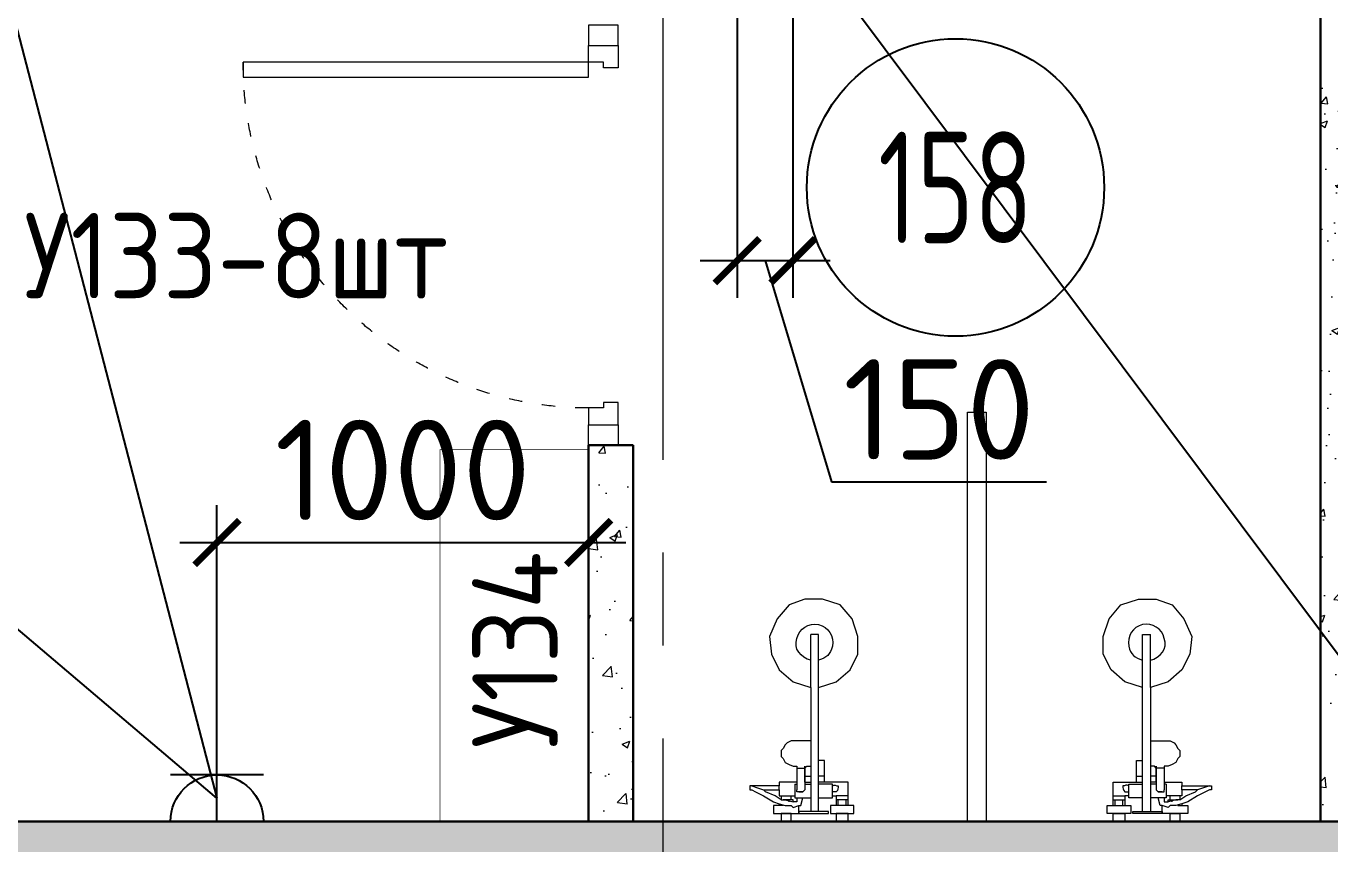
# Model space of a CAD drawing. Header units: millimetres. Extents: x -8417289 to 9420486, y 0 to 166066.
# Drawn here: x -195948 to -192439, y 122080 to 124279 of the extents above; entities that cross this region are included whole.
import ezdxf
from ezdxf import colors
from ezdxf.entities.mleader import LeaderData, LeaderLine
from ezdxf.enums import TextEntityAlignment as Align
from ezdxf.math import Vec2, Vec3

# ---------------------------------------------------------------- set-up
doc = ezdxf.new("R2010")
doc.units = ezdxf.units.MM
doc.header["$MEASUREMENT"] = 0
doc.header["$PDMODE"] = 3
doc.header["$PDSIZE"] = -4
doc.linetypes.add('ACAD_ISO03W100', pattern=[30, 12, -18])
doc.linetypes.add('CENTER', pattern=[2, 1.25, -0.25, 0.25, -0.25])
doc.layers.get('0').update_dxf_attribs({"color": 250, "lineweight": 9})
doc.layers.get('Defpoints').update_dxf_attribs({"color": 6})
for name, color, linetype, lineweight in [('_АР ТЕКСТ', 250, 'Continuous', 25), ('АР_Двери', 175, 'Continuous', 18), ('АР_Маркер экспликации', 239, 'Continuous', 13), ('АР_Номер помещения', 1, 'Continuous', 25), ('АР_Оси', 195, 'Continuous', 9), ('АР_Перегородки газоблок', 165, 'Continuous', 30), ('АР_Перегородки газоблок_Штрих', 165, 'Continuous', 5), ('АР_Перегородки сантехнические', 216, 'Continuous', 9), ('ТХ_мебель передв', 250, 'Continuous', 13)]:
    doc.layers.add(name, color=color, linetype=linetype, lineweight=lineweight)
doc.layers.add('ТХ_Задание КР', color=7, linetype='Continuous', true_color=0x9a5430)
for name, color, linetype in [('ТХ_мебель передв_поз', 251, 'Continuous'), ('ТХ_обор_спорт', 5, 'Continuous'), ('ТХ_привязки ЭО', 96, 'Continuous'), ('ТХ_привязки_ЭО', 96, 'Continuous'), ('ТХ_розетки ЭО', 86, 'Continuous'), ('ТХ_сантехника', 253, 'Continuous')]:
    doc.layers.add(name, color=color, linetype=linetype)
doc.styles.add('GOST 2.304', font='CS_Gost2304.shx')
doc.styles.add('gost_A', font='CS_Gost2304.shx', dxfattribs={"width": 0.71})
doc.styles.add('ISOCPEUR', font='isocpeur.TTF')
doc.styles.add('ISOCPEUR_1', font='isocpeur.TTF', dxfattribs={"width": 0.9, "height": 250})
doc.styles.add('ГОСТ 2.304', font='isocpeur.TTF', dxfattribs={"width": 0.7})
doc.dimstyles.new('R_100', dxfattribs={"dimtxt": 270, "dimasz": 120, "dimexe": 100, "dimexo": 0, "dimgap": 60, "dimtad": 1, "dimdec": 0, "dimrnd": 50, "dimzin": 0, "dimdsep": 46, "dimtxsty": 'ISOCPEUR', "dimblk": 'ARCHTICK', "dimcen": 0, "dimdle": 100, "dimclrd": 256, "dimclre": 256, "dimclrt": 256, "dimadec": 0, "dimazin": 0, "dimtfac": 2, "dimtdec": 0, "dimtofl": 0, "dimtmove": 1, "dimatfit": 3, "dimfxl": 1, "dimtvp": 3, "dimtolj": 1, "dimtzin": 0, "dimarcsym": 0})
pattern_1 = [(50, (0, 0), (215.17805, -18.82564), [22.5, -247.5]), (355, (0, 0), (-41.6254, 225.65764), [18, -198]), (100.45144, (17.93, -1.57), (173.55265, 206.832), [19.12206, -210.34263]), (46.1842, (0, 60), (320.1724, -49.65578), [33.75, -371.25]), (96.63564, (26.68, 55.86), (280.3986, 292.2356), [28.6831, -315.51413]), (351.18416, (0, 60), (280.3986, 292.2356), [27, -297]), (21, (30, 45), (179.07212, -120.78567), [22.5, -247.5]), (326, (30, 45), (72.9946, 217.54501), [18, -198]), (71.45144, (44.92, 34.93), (252.06671, 96.75935), [19.12206, -210.34263]), (37.5, (0, 0), (3.647957, 99.868156), [0, -195.6, 0, -201, 0, -198.75]), (7.5, (0, 0), (78.92086, 118.323514), [0, -114.6, 0, -191.1, 0, -75.75]), (327.5, (-66.9, 0), (160.14673, -6.766462), [0, -75, 0, -234, 0, -310.5]), (317.5, (-96.9, 0), (174.95585, 30.031495), [0, -97.5, 0, -155.4, 0, -220.5])]

# ---------------------------------------------------------------- blocks, each defined once
blk = doc.blocks.new('*U1031')
for points in [[(-55, -80), (-55, 0), (-115, 0), (-115, -40), (-100, -40), (-100, -80), (-55, -80)], [(0, 0), (0, -80), (-55, -80), (-55, 0), (0, 0)], [(-1130, 0), (-1130, -80), (-1075, -80), (-1075, 0), (-1130, 0)], [(-1075, -80), (-1075, 0), (-1015, 0), (-1015, -40), (-1030, -40), (-1030, -80), (-1075, -80)]]:
    blk.add_lwpolyline(points)
blk.add_lwpolyline([(-100, -80), (-100, -1010), (-140, -1010), (-140, -80)], close=True)
at = {"linetype": 'ACAD_ISO03W100', "ltscale": 3}
blk.add_arc((-100, -80), 930, 180, 270, dxfattribs=at)
blk = doc.blocks.new('*U101')
at = {"layer": 'АР_Номер помещения', "color": 7}
blk.add_circle((-513.5, -1398.4), 400, dxfattribs=at)
at = {"color": 7, "style": 'ISOCPEUR', "width": 0.7, "flags": 1}
blk.add_attdef('КАТЕГОРИЯ', (-499.2, -2092.2), '', height=250, dxfattribs=at)
at = {"layer": 'АР_Номер помещения', "color": 7, "style": 'ISOCPEUR', "width": 0.7}
blk.add_attdef('НОМЕР_ПОМЕЩЕНИЯ', text='', height=300, dxfattribs=at).set_placement((-513.5, -1398.4), align=Align.MIDDLE_CENTER)
blk = doc.blocks.new('Из_буфера15266')
at = {"lineweight": 0, "ltscale": 100, "transparency": 33554687}
for points in [[(-13.2, -338.7), (-60.9, -354.5), (-97.9, -386.3), (-119.1, -428.6), (-119.1, -476.2), (-103.2, -523.9), (-71.4, -560.9), (-23.8, -576.8), (23.8, -576.8), (66.1, -560.9), (97.9, -523.9), (119.1, -476.2), (113.8, -428.6), (92.6, -386.3), (55.6, -354.5), (7.9, -338.7), (7.9, -195.8), (23.8, -195.8), (34.4, -195.8), (50.3, -195.8), (60.9, -195.8), (71.4, -190.5), (76.7, -185.2), (82, -174.6), (87.3, -169.3), (87.3, -158.7), (87.3, -153.5), (82, -148.2), (82, -148.2), (76.7, -137.6), (76.7, -137.6), (66.1, -132.3), (55.6, -127), (50.3, -127), (45, -127), (45, -105.8), (45, -84.7), (92.6, -84.7), (92.6, -74.1), (166.7, -74.1), (172, -74.1), (172, -68.8), (172, -63.5), (166.7, -63.5), (156.1, -58.2), (134.9, -47.6), (108.5, -31.7), (92.6, -26.5), (92.6, -21.2), (108.5, -21.2), (108.5, 0), (39.7, 0), (39.7, -21.2), (39.7, -21.2), (39.7, -21.2), (34.4, -21.2), (34.4, -21.2), (29.1, -42.3), (7.9, -42.3), (7.9, -5.3), (39.7, -5.3), (39.7, 0), (-39.7, 0), (-39.7, -5.3), (-13.2, -5.3), (-13.2, -42.3), (-50.3, -42.3), (-50.3, -47.6), (-60.9, -47.6), (-60.9, -37), (-60.9, -37), (-60.9, -21.2), (-45, -21.2), (-45, 0), (-108.5, 0), (-108.5, -21.2), (-92.6, -21.2), (-92.6, -37), (-92.6, -37), (-92.6, -47.6), (-92.6, -47.6), (-92.6, -84.7), (-29.1, -84.7)], [(-92.6, -21.2), (-60.9, -21.2)], [(-87.3, -21.2), (-87.3, -37)], [(-66.1, -21.2), (-66.1, -37)], [(-13.2, -5.3), (7.9, -5.3)], [(55.6, -15.9), (39.7, -21.2)], [(55.6, -15.9), (55.6, -15.9)], [(60.9, -21.2), (55.6, -15.9)], [(55.6, -31.7), (55.6, -31.7)], [(76.7, -37), (55.6, -31.7)], [(92.6, -26.5), (76.7, -21.2), (60.9, -21.2)], [(66.1, -31.7), (66.1, -37)], [(82, -21.2), (92.6, -21.2)], [(-92.6, -37), (-60.9, -37)], [(-92.6, -47.6), (-60.9, -47.6)], [(-50.3, -47.6), (-50.3, -79.4)], [(-13.2, -42.3), (-13.2, -142.9)], [(7.9, -195.8), (7.9, -42.3)], [(23.8, -63.5), (23.8, -63.5), (23.8, -63.5), (29.1, -58.2), (29.1, -58.2), (29.1, -58.2), (29.1, -58.2), (34.4, -58.2), (39.7, -58.2), (39.7, -58.2), (39.7, -58.2), (39.7, -58.2), (45, -58.2), (45, -63.5), (45, -63.5)], [(23.8, -105.8), (23.8, -63.5)], [(45, -42.3), (29.1, -42.3)], [(34.4, -58.2), (29.1, -58.2)], [(34.4, -58.2), (34.4, -58.2)], [(39.7, -58.2), (34.4, -58.2)], [(39.7, -58.2), (39.7, -58.2)], [(45, -63.5), (45, -63.5)], [(45, -84.7), (45, -63.5)], [(50.3, -47.6), (50.3, -47.6)], [(50.3, -52.9), (50.3, -47.6)], [(50.3, -79.4), (50.3, -47.6)], [(50.3, -58.2), (50.3, -52.9)], [(60.9, -37), (66.1, -37), (82, -37), (82, -37)], [(87.3, -47.6), (60.9, -47.6)], [(87.3, -37), (76.7, -37)], [(92.6, -63.5), (92.6, -74.1)], [(166.7, -74.1), (150.8, -68.8), (134.9, -63.5)], [(-50.3, -79.4), (-13.2, -79.4)], [(-29.1, -84.7), (-29.1, -142.9), (-23.8, -142.9), (-23.8, -142.9), (-23.8, -142.9), (-18.5, -142.9), (-13.2, -142.9), (-13.2, -142.9), (-13.2, -338.7)], [(-29.1, -84.7), (-13.2, -84.7)], [(-29.1, -100.5), (-13.2, -100.5)], [(23.8, -79.4), (7.9, -79.4)], [(23.8, -84.7), (7.9, -84.7)], [(23.8, -100.5), (7.9, -100.5)], [(23.8, -84.7), (23.8, -127)], [(50.3, -79.4), (45, -79.4)], [(166.7, -74.1), (166.7, -74.1)], [(13.2, -127), (7.9, -127)], [(18.5, -127), (13.2, -127)], [(23.8, -121.7), (18.5, -127)], [(23.8, -127), (23.8, -105.8)], [(45, -121.7), (34.4, -121.7), (23.8, -121.7)], [(45, -127), (45, -121.7)], [(-13.2, -338.7), (-13.2, -481.5)], [(7.9, -338.7), (7.9, -481.5)], [(-13.2, -481.5), (7.9, -481.5)]]:
    blk.add_lwpolyline(points, dxfattribs=at)
for points in [[(-92.6, 0), (-60.9, 0), (-60.9, 21.2), (-92.6, 21.2)], [(60.9, 0), (87.3, 0), (87.3, 21.2), (60.9, 21.2)], [(39.7, -21.2), (39.7, -21.2)], [(50.3, -42.3), (45, -42.3), (45, -31.7), (55.6, -31.7), (55.6, -31.7), (55.6, -37), (60.8, -37), (60.8, -47.6), (50.3, -47.6)], [(87.3, -47.6), (87.3, -37), (103.2, -47.6), (129.6, -58.2), (134.9, -63.5), (92.6, -63.5), (92.6, -47.6)]]:
    blk.add_lwpolyline(points, close=True, dxfattribs=at)
for points, knots in [([(-50.3, -74.1), (-55.6, -79.4), (-60.9, -74.1), (-66.1, -74.1), (-66.1, -68.8), (-66.1, -63.5), (-60.9, -58.2), (-55.6, -58.2), (-55.6, -58.2), (-50.3, -58.2)], [0, 0, 0, 0, 1, 1, 1, 2, 2, 2, 3, 3, 3, 3]), ([(7.9, -412.7), (34.4, -418), (55.6, -444.5), (45, -471), (39.7, -497.4), (13.2, -513.3), (-13.2, -508), (-39.7, -502.7), (-55.6, -476.2), (-50.3, -449.8), (-45, -428.6), (-34.4, -418), (-13.2, -412.7)], [0, 0, 0, 0, 1, 1, 1, 2, 2, 2, 3, 3, 3, 4, 4, 4, 4])]:
    blk.add_open_spline(points, degree=3, knots=knots, dxfattribs=at)
blk = doc.blocks.new('_DotSmall')
at = {"color": 0, "linetype": 'ByBlock', "const_width": 0.5}
blk.add_lwpolyline([(-0.0625, 0, 1), (0.0625, 0, 1)], format="xyb", close=True, dxfattribs=at)
blk = doc.blocks.new('У134')
at = {"ltscale": 0.1, "const_width": 2}
blk.add_lwpolyline([(165061.8, -97246.7), (166061.8, -97246.7), (166061.8, -97646.7), (165061.8, -97646.7)], close=True, dxfattribs=at)
blk = doc.blocks.new('_ArchTick')
at = {"color": 0, "linetype": 'ByBlock', "const_width": 0.15}
blk.add_lwpolyline([(-0.5, -0.5), (0.5, 0.5)], dxfattribs=at)
blk = doc.blocks.new('*D2806')
at = {"layer": 'Defpoints', "color": 0, "linetype": 'ByBlock', "lineweight": 13, "ltscale": 500, "transparency": 16777216}
for p in [(-194033.9, 124500.7), (-193883.9, 124500.7), (-193883.9, 123648.6)]:
    blk.add_point(p, dxfattribs=at)
at = {"layer": 'ТХ_привязки_ЭО', "linetype": 'ByBlock', "lineweight": -2, "ltscale": 500, "transparency": 16777216}
for p, q in [((-194033.9, 124500.7), (-194033.9, 123548.6)), ((-193883.9, 124500.7), (-193883.9, 123548.6)), ((-194133.9, 123648.6), (-193783.9, 123648.6)), ((-193958.9, 123648.6), (-193780.4, 123053.6)), ((-193780.4, 123053.6), (-193201.4, 123053.6))]:
    blk.add_line(p, q, dxfattribs=at)
at = {"layer": 'ТХ_привязки_ЭО', "linetype": 'ByBlock', "lineweight": -2, "ltscale": 500, "transparency": 16777216, "xscale": 120, "yscale": 120, "zscale": 120, "rotation": 180}
blk.add_blockref('_ArchTick', (-194033.9, 123648.6), dxfattribs=at)
at = {"layer": 'ТХ_привязки_ЭО', "linetype": 'ByBlock', "lineweight": -2, "ltscale": 500, "transparency": 16777216, "xscale": 120, "yscale": 120, "zscale": 120}
blk.add_blockref('_ArchTick', (-193883.9, 123648.6), dxfattribs=at)
at = {"layer": 'ТХ_привязки_ЭО', "linetype": 'ByBlock', "lineweight": 13, "ltscale": 500, "transparency": 16777216, "insert": (-193490.9, 123248.6), "char_height": 270, "attachment_point": 5, "style": 'ISOCPEUR'}
blk.add_mtext('\\A1;150', dxfattribs=at)
blk = doc.blocks.new('*U3110')
at = {"color": 0, "linetype": 'ByBlock', "lineweight": -2}
for p, q in [((0, 2.5), (0, -2.5)), ((2.5, 2.5), (2.5, -2.5)), ((0, 0), (2.5, 0)), ((2.5, 0), (5, 0))]:
    blk.add_line(p, q, dxfattribs=at)
blk.add_arc((0, 0), 2.5, 270, 90, dxfattribs=at)
at = {"style": 'GOST 2.304', "width": 0.8, "flags": 1}
blk.add_attdef('MARKA', (-9.86, 4.543), '', height=2.5, dxfattribs=at)
at = {"ltscale": 50, "style": 'gost_A', "width": 0.71}
blk.add_attdef('№GRUP', text='', height=2.5, dxfattribs=at).set_placement((5.141, 6.046), align=Align.MIDDLE_CENTER)
blk = doc.blocks.new('_None')
blk = doc.blocks.new('*D3400')
at = {"layer": 'Defpoints', "color": 0, "linetype": 'ByBlock', "lineweight": 13, "ltscale": 500, "transparency": 16777216}
for p in [(-194433.9, 122890.5), (-195433.9, 122390.3), (-194433.9, 122390.3)]:
    blk.add_point(p, dxfattribs=at)
at = {"layer": 'ТХ_привязки_ЭО', "linetype": 'ByBlock', "lineweight": -2, "ltscale": 500, "transparency": 16777216}
for p, q in [((-195433.9, 122390.3), (-195433.9, 122990.5)), ((-194433.9, 122390.3), (-194433.9, 122990.5)), ((-195533.9, 122890.5), (-194333.9, 122890.5))]:
    blk.add_line(p, q, dxfattribs=at)
at = {"layer": 'ТХ_привязки_ЭО', "linetype": 'ByBlock', "lineweight": -2, "ltscale": 500, "transparency": 16777216, "xscale": 120, "yscale": 120, "zscale": 120, "rotation": 180}
blk.add_blockref('_ArchTick', (-195433.9, 122890.5), dxfattribs=at)
at = {"layer": 'ТХ_привязки_ЭО', "linetype": 'ByBlock', "lineweight": -2, "ltscale": 500, "transparency": 16777216, "xscale": 120, "yscale": 120, "zscale": 120}
blk.add_blockref('_ArchTick', (-194433.9, 122890.5), dxfattribs=at)
at = {"layer": 'ТХ_привязки_ЭО', "linetype": 'ByBlock', "lineweight": 13, "ltscale": 500, "transparency": 16777216, "insert": (-194933.9, 123085.5), "char_height": 270, "attachment_point": 5, "style": 'ISOCPEUR'}
blk.add_mtext('\\A1;1000', dxfattribs=at)

msp = doc.modelspace()

# ---------------------------------------------------------------- hatches: boundary and pattern name
at = {"layer": 'АР_Перегородки газоблок_Штрих', "ltscale": 100}
h = msp.add_hatch(dxfattribs=at)
h.set_pattern_fill('AR-CONC', color=256, scale=30)
h.set_pattern_definition(pattern_1)
h.paths.add_polyline_path([(-192463.9, 124400.7), (-192463.9, 122140.3), (-192363.9, 122140.3), (-192363.9, 124400.7), (-190513.9, 124400.7), (-190513.9, 124500.7), (-192136.1, 124500.7), (-192136.1, 124504.8), (-192236.1, 124504.8), (-192236.1, 124500.7), (-192536.8, 124500.7), (-192536.8, 124499.9), (-192636.8, 124499.9), (-192636.8, 124500.7), (-194033.9, 124500.7), (-194033.9, 124400.7)])
h = msp.add_hatch(dxfattribs=at)
h.set_pattern_fill('AR-CONC', color=256, scale=30)
h.set_pattern_definition(pattern_1)
h.paths.add_polyline_path([(-190393.9, 123152.4), (-190513.9, 123152.4), (-190513.9, 122140.3), (-197362.4, 122140.3), (-197362.4, 122020.3), (-190513.9, 122020.3), (-190513.9, 121448.5), (-197363.9, 121448.5), (-197363.9, 121328.5), (-190513.9, 121328.5), (-190513.9, 121322.6), (-190513.9, 121322.6), (-190513.9, 120884.3), (-190513.9, 118520.7), (-190613.2, 118520.7), (-190613.2, 118400.7), (-188433.9, 118400.7), (-188433.9, 118520.7), (-190393.9, 118520.7)])
edge = h.paths.add_edge_path()
edge.add_line((-197363.9, 121105.7), (-197363.9, 121143.3))
edge.add_arc((-197538.8, 121433.3), 338.7, 279.3282, 301.0925, ccw=False)
edge.add_line((-197483.9, 121099.1), (-197483.9, 118520.7))
edge.add_line((-197483.9, 118520.7), (-197633.9, 118520.7))
edge.add_line((-197633.9, 118520.7), (-197633.9, 118400.6))
edge.add_line((-197633.9, 118400.6), (-197265, 118400.6))
edge.add_line((-197265, 118400.6), (-197265, 118520.6))
edge.add_line((-197265, 118520.6), (-197363.9, 118520.7))
edge.add_line((-197363.9, 118520.7), (-197363.9, 121105.7))
h.paths.add_polyline_path([(-187913.9, 123270.7), (-187993.9, 123270.8), (-188033.9, 123270.8), (-188033.9, 121714.3), (-188033.9, 118400.7), (-187913.9, 118400.7), (-187913.9, 121948.5)])
h = msp.add_hatch(dxfattribs=at)
h.set_pattern_fill('AR-CONC', color=256, scale=30)
h.set_pattern_definition(pattern_1)
h.paths.add_polyline_path([(-194313.9, 123152.4), (-194353.9, 123152.4), (-194353.9, 123152.4), (-194433.9, 123152.4), (-194433.9, 122140.3), (-194313.9, 122140.3)])

# ---------------------------------------------------------------- linework, layer by layer
at = {"layer": 'АР_Оси', "linetype": 'CENTER', "ltscale": 1000}
msp.add_line((-194233.9, 134363.2), (-194233.9, 78630.8), dxfattribs=at)
at = {"layer": 'АР_Перегородки газоблок', "ltscale": 100}
for points in [[(-192463.9, 122140.3), (-192463.9, 124400.7)], [(-197363.9, 122140.3), (-190513.9, 122140.3), (-190513.9, 123152.4)], [(-194433.9, 123152.4), (-194433.9, 122140.3)], [(-194433.9, 123152.4), (-194313.9, 123152.4)], [(-194313.9, 123152.4), (-194313.9, 122140.3)], [(-196904.3, 122140.3), (-194433.9, 122140.3)], [(-194313.9, 122140.3), (-190513.9, 122140.4)]]:
    msp.add_lwpolyline(points, dxfattribs=at)
at = {"layer": 'АР_Перегородки сантехнические', "lineweight": 0}
msp.add_lwpolyline([(-193413.9, 123241), (-193363.9, 123241), (-193363.9, 122140.3), (-193413.9, 122140.3)], close=True, dxfattribs=at)

# ---------------------------------------------------------------- block references
at = {"layer": 'АР_Двери', "xscale": -1, "rotation": 270}
msp.add_blockref('*U1031', (-194353.9, 124282.4), dxfattribs=at)
at = {"layer": 'АР_Маркер экспликации'}
ref = msp.add_blockref('*U101', (-192933, 125243.8), dxfattribs=at)
ref.add_attrib('НОМЕР_ПОМЕЩЕНИЯ', '158', dxfattribs={"layer": 'АР_Номер помещения', "color": 7, "height": 300, "style": 'ISOCPEUR', "width": 0.7}).set_placement((-193446.5, 123845.4), align=Align.MIDDLE_CENTER)
at = {"layer": 'ТХ_мебель передв', "rotation": 90}
msp.add_blockref('У134', (-292080.6, -42921.5), dxfattribs=at)
at = {"layer": 'ТХ_розетки ЭО', "linetype": 'ByBlock', "ltscale": 50, "xscale": -50, "yscale": 50, "zscale": 50, "rotation": 270}
msp.add_blockref('*U3110', (-195433.9, 122140.3), dxfattribs=at)
at = {"layer": 'ТХ_сантехника', "ltscale": 100, "rotation": 180}
msp.add_blockref('Из_буфера15266', (-193828.2, 122161.5), dxfattribs=at)
msp.add_blockref('Из_буфера15266', (-193828.2, 122161.5), dxfattribs=at)
at = {"layer": 'ТХ_сантехника', "ltscale": 100, "xscale": -1, "rotation": 180}
msp.add_blockref('Из_буфера15266', (-192929.9, 122161.5), dxfattribs=at)
msp.add_blockref('Из_буфера15266', (-192929.9, 122161.5), dxfattribs=at)

# ---------------------------------------------------------------- texts
at = {"layer": 'ТХ_мебель передв_поз', "style": 'ISOCPEUR_1', "width": 0.9}
msp.add_text('У133-8шт', height=230, dxfattribs=at).set_placement((-195954.1, 123546.9))
msp.add_text('У134', height=230, rotation=90, dxfattribs=at).set_placement((-194516.8, 122335.9))

# ---------------------------------------------------------------- dimensions: what is measured, and where the dimension line sits
at = {"layer": 'ТХ_привязки_ЭО', "linetype": 'ByBlock', "lineweight": 13, "ltscale": 500}
for base, p1, p2, picture, middle in [((-193883.9, 123648.6), (-194033.9, 124500.7), (-193883.9, 124500.7), '*D2806', (-193720.4, 123248.6)), ((-194433.9, 122890.5), (-195433.9, 122390.3), (-194433.9, 122390.3), '*D3400', (-194933.9, 123085.5))]:
    dim = msp.add_linear_dim(base=base, p1=p1, p2=p2, dimstyle='R_100', override={"dimpost": '\\X'}, dxfattribs=at)
    dim.commit()
    dim.dimension.update_dxf_attribs({"geometry": picture, "text_midpoint": middle})

# ---------------------------------------------------------------- leaders
at = {"layer": '_АР ТЕКСТ'}
ml = msp.add_multileader_mtext('Standard', dxfattribs=at)
ml.set_content('{\\W0.8;-2,550}', color=256, style='ISOCPEUR')
ml.set_leader_properties(color=256, linetype='Continuous', lineweight=-1)
ml.set_arrow_properties(name='DOTSMALL')
ml.build(insert=Vec2(0, 0))
ml.multileader.update_dxf_attribs({"has_text_frame": 1, "text_left_attachment_type": 4, "text_right_attachment_type": 4, "dogleg_length": 100, "arrow_head_size": 180})
ctx = ml.context
ctx.base_point, ctx.char_height, ctx.arrow_head_size, ctx.landing_gap_size, ctx.plane_origin = Vec3(-302775.8, 123943.3, -2), 250, 180, 50, Vec3(-302295.5, 121699.2, -2)
ctx.left_attachment, ctx.right_attachment = 4, 4
notes = []
notes.append((ctx, [(0, (0, 0, 0), (0, 0), (1, 0), 1, [])]))
ctx.mtext.insert, ctx.mtext.width, ctx.mtext.defined_height, ctx.mtext.line_spacing_style, ctx.mtext.flow_direction = Vec3(-302725.8, 124276.6, -2), 801.086, 330.7, 2, 5
at = {"layer": 'ТХ_Задание КР', "color": 1, "ltscale": 100}
ml = msp.add_multileader_mtext('Standard', dxfattribs=at)
ml.set_content('\\pxsm1,qc;{\\C1;Зона усиления для настенного крепления фермы баскетбольной со щитом и кольцом \\Pна высоте от пола до 4,5 м от УЧП}', color=7, style='ГОСТ 2.304')
ml.set_leader_properties(color=256, lineweight=25)
ml.build(insert=Vec2(0, 0))
ml.multileader.update_dxf_attribs({"text_left_attachment_type": 6, "text_right_attachment_type": 6, "dogleg_length": 150, "arrow_head_size": 225, "scale": 75})
ctx = ml.context
ctx.base_point, ctx.scale, ctx.char_height, ctx.arrow_head_size, ctx.landing_gap_size, ctx.plane_origin = Vec3(-154160.6, 124600.7), 75, 187.5, 225, 150, Vec3(-113451.1, 107936.6)
ctx.left_attachment, ctx.right_attachment, ctx.text_align_type = 6, 6, 1
notes.append((ctx, [(0, (1, 1, 0), (-154310.6, 124600.7), (1, 0), 150, [(1, [(-158483.9, 121600.6)], 0, [])])]))
ctx.mtext.insert, ctx.mtext.width, ctx.mtext.defined_height, ctx.mtext.alignment, ctx.mtext.line_spacing_factor, ctx.mtext.flow_direction = Vec3(-151763.4, 124825.7), 4494.329, 2263.3, 2, 0.8, 5
at = {"layer": 'ТХ_обор_спорт', "color": 1}
ml = msp.add_multileader_mtext('Standard', dxfattribs=at)
ml.set_content('\\pxsm1,qc;{\\C1;Ворота}', color=7, style='ГОСТ 2.304')
ml.set_leader_properties(color=256, lineweight=25)
ml.build(insert=Vec2(0, 0))
ml.multileader.update_dxf_attribs({"text_left_attachment_type": 6, "text_right_attachment_type": 6, "dogleg_length": 150, "arrow_head_size": 225, "scale": 75})
ctx = ml.context
ctx.base_point, ctx.scale, ctx.char_height, ctx.arrow_head_size, ctx.landing_gap_size, ctx.plane_origin = Vec3(-179170, 123217.9), 75, 187.5, 225, 150, Vec3(-144684.8, 112752)
ctx.left_attachment, ctx.right_attachment, ctx.text_align_type = 6, 6, 1
notes.append((ctx, [(0, (1, 1, 0), (-179320, 123217.9), (1, 0), 150, [(1, [(-181062, 122770)], 0, [])])]))
ctx.mtext.insert, ctx.mtext.width, ctx.mtext.defined_height, ctx.mtext.alignment, ctx.mtext.line_spacing_factor, ctx.mtext.flow_direction = Vec3(-178731.2, 123461.7), 795.038, 2263.3, 2, 0.8, 5
at = {"layer": 'ТХ_привязки ЭО'}
ml = msp.add_multileader_mtext('Standard', dxfattribs=at)
ml.set_content('{\\fArial|b0|i0|c204|p34;Розетка на Н-1800мм от УЧП\\Pдля подкл. доп. оборудования:\\P- 1х0.5кВт/220В/1Ф}', color=256, style='ISOCPEUR')
ml.set_leader_properties()
ml.set_arrow_properties(name='NONE')
ml.build(insert=Vec2(0, 0))
ml.multileader.update_dxf_attribs({"text_left_attachment_type": 6, "text_right_attachment_type": 6, "dogleg_length": 0.36})
ctx = ml.context
ctx.base_point, ctx.char_height, ctx.plane_origin = Vec3(-204135.8, 126191.8), 200, Vec3(-192708.9, 114219.6)
ctx.left_attachment, ctx.right_attachment = 6, 6
notes.append((ctx, [(1, (1, 1, 0), (-200138.2, 126191.8), (-1, 0), 0.36, [(1, [(-196563.9, 126550.7), (-195433.9, 122202.8)], 0, [])])]))
ctx.mtext.insert, ctx.mtext.width, ctx.mtext.flow_direction = Vec3(-204133.8, 126431.8), 7036.07, 5
ml = msp.add_multileader_mtext('Standard', dxfattribs=at)
ml.set_content('\\A1;{\\fArial|b0|i0|c204|p34;Кабель из стены на Н-1200 \\A0;мм от УЧП\\A1; (\\fArial|b0|i0|c0|p34;L-1\\fArial|b0|i0|c204|p34;,0м)\\Pдля подкл. электросушителя для рук \\A0;(поз. У240):\\P- 1,0 кВт/220В/1Ф}', color=256, style='ISOCPEUR')
ml.set_leader_properties()
ml.set_arrow_properties(name='NONE')
ml.build(insert=Vec2(0, 0))
ml.multileader.update_dxf_attribs({"text_left_attachment_type": 6, "text_right_attachment_type": 6, "dogleg_length": 0.36})
ctx = ml.context
ctx.base_point, ctx.char_height, ctx.landing_gap_size, ctx.plane_origin = Vec3(-184426.6, 110958.5, 196.8), 200, 0, Vec3(-210059.8, 105669.1, 196.8)
ctx.left_attachment, ctx.right_attachment = 6, 6
notes.append((ctx, [(0, (1, 1, 0), (-184427, 110958.5, 196.8), (1, 0), 0.36, [(5, [(-193903.9, 124575.6, 196.8), (-190578.4, 120133.3, 196.8)], 0, [])])]))
ctx.mtext.insert, ctx.mtext.width, ctx.mtext.flow_direction = Vec3(-184426.6, 111198.5, 196.8), 6437.978, 5
for ctx, leaders in notes:
    for number, flags, end, landing, length, lines in leaders:
        leader = LeaderData()
        leader.index, (leader.has_last_leader_line, leader.has_dogleg_vector, leader.attachment_direction) = number, flags
        leader.last_leader_point, leader.dogleg_vector, leader.dogleg_length = Vec3(end), Vec3(landing), length
        for number, points, colour, breaks in lines:
            line = LeaderLine()
            line.index, line.vertices, line.color, line.breaks = number, Vec3.list(points), colors.encode_raw_color(colour), breaks
            leader.lines.append(line)
        ctx.leaders.append(leader)

doc.saveas('drawing.dxf')
